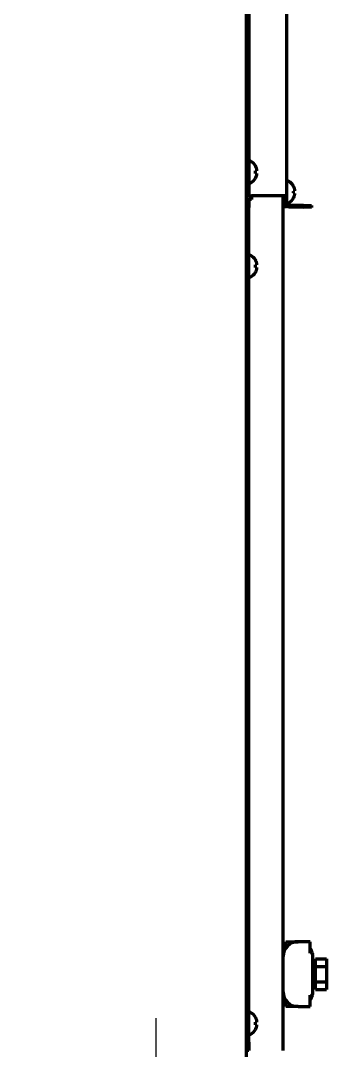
# Model space of a CAD drawing. Header units: inches. Extents: x -2983 to 7024, y 422 to 5529.
# Drawn here: x 1881.4 to 1994.5, y 2296.5 to 2677.3 of the extents above; entities that cross this region are included whole.
import ezdxf

# ---------------------------------------------------------------- set-up
doc = ezdxf.new("R2010")
doc.units = ezdxf.units.IN
doc.layers.add('GEOM', color=7, linetype='Continuous')

# ---------------------------------------------------------------- blocks, each defined once
blk = doc.blocks.new('A$C76516A4E')
at = {"color": 3}
for p, q in [((0, 50), (0, -50)), ((-50, 0), (50, 0))]:
    blk.add_line(p, q, dxfattribs=at)

msp = doc.modelspace()

# ---------------------------------------------------------------- linework, layer by layer
at = {"linetype": 'Continuous', "lineweight": 70}
for p, q in [((1979.8, 3936.69), (1979.8, 2612.49)), ((1965, 2273.89), (1965, 3925.39)), ((1965.8, 3925.39), (1965.8, 2614.49)), ((1966.4, 2625.29), (1966.2, 2625.29)), ((1968.25, 2623.59), (1968.28, 2623.59)), ((1966.2, 2617.29), (1966.4, 2617.29)), ((1968.28, 2618.99), (1968.25, 2618.99)), ((1980.4, 2617.89), (1980.2, 2617.89)), ((1982.25, 2616.19), (1982.28, 2616.19)), ((1965, 2612.49), (1965.8, 2612.49)), ((1965.8, 2614.49), (1965.8, 2612.49)), ((1965.8, 2612.49), (1966.8, 2612.49)), ((1978, 2612.49), (1966.8, 2612.49)), ((1966.8, 2612.49), (1966.8, 2611.19)), ((1979.8, 2612.49), (1978, 2612.49)), ((1978.5, 2296.49), (1978.5, 2612.49)), ((1978.6, 2611.79), (1978.6, 2612.49)), ((1978.89, 2612.29), (1978.89, 2612.49)), ((1979, 2612.49), (1979, 2609.81)), ((1979.8, 2612.49), (1979.8, 2609.81)), ((1965, 2611.19), (1965.8, 2611.19)), ((1966.8, 2611.19), (1965.8, 2611.19)), ((1965.8, 2611.19), (1965.8, 2608.19)), ((1978.5, 2611.79), (1978.6, 2611.79)), ((1978.6, 2611.79), (1978.89, 2612.29)), ((1978.89, 2612.29), (1979, 2612.29)), ((1979, 2608.49), (1979, 2609.81)), ((1979.8, 2609.81), (1979.8, 2608.49)), ((1980.2, 2609.89), (1980.4, 2609.89)), ((1980.77, 2609.23), (1986.02, 2609.05)), ((1982.28, 2611.59), (1982.25, 2611.59)), ((1986.02, 2609.05), (1989.02, 2608.94)), ((1989.02, 2608.94), (1988.99, 2608.14)), ((1965.8, 2299.49), (1965.8, 2608.19)), ((1979.8, 2608.49), (1979, 2608.49)), ((1980.74, 2608.43), (1986, 2608.25)), ((1988.99, 2608.14), (1986, 2608.25)), ((1966.4, 2590.49), (1966.2, 2590.49)), ((1968.25, 2588.79), (1968.28, 2588.79)), ((1966.2, 2582.49), (1966.4, 2582.49)), ((1968.28, 2584.19), (1968.25, 2584.19)), ((1979.5, 2334.35), (1979.5, 2336.69)), ((1979.5, 2336.69), (1984, 2336.69)), ((1988.5, 2336.69), (1984, 2336.69)), ((1988.5, 2332.42), (1988.5, 2336.69)), ((1989.31, 2332.64), (1988.5, 2332.42)), ((1989.5, 2318.19), (1989.5, 2331.19)), ((1990.5, 2327.69), (1989.5, 2327.69)), ((1990.5, 2330.34), (1994.5, 2330.34)), ((1990.5, 2327.52), (1990.5, 2330.34)), ((1990.5, 2321.87), (1990.5, 2327.52)), ((1990.5, 2327.52), (1994.5, 2327.52)), ((1994.5, 2330.34), (1994.5, 2327.52)), ((1994.5, 2327.52), (1994.5, 2321.87)), ((1989.5, 2321.69), (1990.5, 2321.69)), ((1990.5, 2321.87), (1994.5, 2321.87)), ((1990.5, 2319.04), (1990.5, 2321.87)), ((1994.5, 2321.87), (1994.5, 2319.04)), ((1988.5, 2312.69), (1988.5, 2316.96)), ((1988.5, 2316.96), (1989.31, 2316.74)), ((1990.5, 2319.04), (1994.5, 2319.04)), ((1979.5, 2312.69), (1979.5, 2315.03)), ((1984, 2312.69), (1979.5, 2312.69)), ((1984, 2312.69), (1988.5, 2312.69)), ((1966.4, 2310.49), (1966.2, 2310.49)), ((1968.25, 2308.79), (1968.28, 2308.79)), ((1968.28, 2304.19), (1968.25, 2304.19)), ((1966.2, 2302.49), (1966.4, 2302.49)), ((1965.8, 2296.49), (1965, 2296.49)), ((1965.8, 2299.49), (1965.8, 2296.49))]:
    msp.add_line(p, q, dxfattribs=at)
for centre, radius, start, end in [((1966.2, 2624.89), 0.4, 90, 180), ((1966.4, 2624.89), 0.4, 59.6988, 90), ((1964.18, 2621.09), 4.8, 31.5837, 59.6988), ((1964.5, 2621.29), 3.78, 0.0035, 7.6041), ((1964.5, 2621.29), 3.78, 352.3959, 359.9965), ((1966.2, 2617.69), 0.4, 180, 270), ((1966.4, 2617.69), 0.4, 270, 300.3012), ((1964.18, 2621.49), 4.8, 300.3012, 328.4186), ((1980.2, 2617.49), 0.4, 90, 180), ((1980.4, 2617.49), 0.4, 59.6988, 90), ((1978.18, 2613.69), 4.8, 31.5837, 59.6988), ((1978.5, 2613.89), 3.78, 0.0035, 7.6041), ((1978.5, 2613.89), 3.78, 352.3959, 359.9965), ((1980.2, 2610.29), 0.4, 180, 270), ((1980.8, 2610.23), 1, 180, 268), ((1980.8, 2610.23), 1.8, 236.251, 268), ((1980.4, 2610.29), 0.4, 270, 300.3012), ((1978.18, 2614.09), 4.8, 300.3012, 328.4186), ((1966.2, 2590.09), 0.4, 90, 180), ((1966.4, 2590.09), 0.4, 59.6988, 90), ((1964.18, 2586.29), 4.8, 31.5837, 59.6988), ((1964.5, 2586.49), 3.78, 0.0035, 7.6041), ((1964.5, 2586.49), 3.78, 352.3959, 359.9965), ((1966.2, 2582.89), 0.4, 180, 270), ((1966.4, 2582.89), 0.4, 270, 300.3012), ((1964.18, 2586.69), 4.8, 300.3012, 328.4186), ((1984, 2331.19), 5.5, 90, 180), ((1984, 2331.19), 5.5, 15.2551, 35.0968), ((1984, 2331.19), 5.5, 0, 15.2551), ((1984, 2318.19), 5.5, 180, 270), ((1984, 2318.19), 5.5, 324.9032, 344.7449), ((1984, 2318.19), 5.5, 344.7449, 0), ((1966.2, 2310.09), 0.4, 90, 180), ((1966.4, 2310.09), 0.4, 59.6988, 90), ((1964.18, 2306.29), 4.8, 31.5837, 59.6988), ((1964.18, 2306.69), 4.8, 300.3012, 328.4186), ((1964.5, 2306.49), 3.78, 0.0035, 7.6041), ((1964.5, 2306.49), 3.78, 352.3959, 359.9965), ((1966.2, 2302.89), 0.4, 180, 270), ((1966.4, 2302.89), 0.4, 270, 300.3012)]:
    msp.add_arc(centre, radius, start, end, dxfattribs=at)
for points in [[(1968.8, 2622.29), (1968.78, 2622.35), (1968.75, 2622.45), (1968.7, 2622.62), (1968.65, 2622.77), (1968.58, 2622.93), (1968.52, 2623.08), (1968.44, 2623.24), (1968.36, 2623.4), (1968.28, 2623.53), (1968.25, 2623.59)], [(1968.8, 2620.79), (1968.78, 2620.79), (1968.75, 2620.79), (1968.7, 2620.79), (1968.65, 2620.79), (1968.58, 2620.79), (1968.52, 2620.79), (1968.44, 2620.79), (1968.36, 2620.79), (1968.28, 2620.79), (1968.25, 2620.79)], [(1968.8, 2621.79), (1968.8, 2621.82), (1968.8, 2621.86), (1968.81, 2621.93), (1968.81, 2622.01), (1968.81, 2622.08), (1968.81, 2622.15), (1968.8, 2622.22), (1968.8, 2622.27), (1968.8, 2622.29)], [(1968.8, 2620.29), (1968.8, 2620.32), (1968.81, 2620.37), (1968.81, 2620.44), (1968.81, 2620.51), (1968.81, 2620.58), (1968.81, 2620.65), (1968.8, 2620.72), (1968.8, 2620.77), (1968.8, 2620.79)], [(1982.8, 2614.89), (1982.78, 2614.95), (1982.75, 2615.05), (1982.7, 2615.22), (1982.65, 2615.37), (1982.58, 2615.53), (1982.52, 2615.68), (1982.44, 2615.84), (1982.36, 2616), (1982.28, 2616.13), (1982.25, 2616.19)], [(1982.8, 2613.39), (1982.78, 2613.39), (1982.75, 2613.39), (1982.7, 2613.39), (1982.65, 2613.39), (1982.58, 2613.39), (1982.52, 2613.39), (1982.44, 2613.39), (1982.36, 2613.39), (1982.28, 2613.39), (1982.25, 2613.39)], [(1982.8, 2614.39), (1982.8, 2614.42), (1982.8, 2614.46), (1982.81, 2614.53), (1982.81, 2614.61), (1982.81, 2614.68), (1982.81, 2614.75), (1982.8, 2614.82), (1982.8, 2614.87), (1982.8, 2614.89)], [(1982.8, 2612.89), (1982.8, 2612.92), (1982.81, 2612.97), (1982.81, 2613.04), (1982.81, 2613.11), (1982.81, 2613.18), (1982.81, 2613.25), (1982.8, 2613.32), (1982.8, 2613.37), (1982.8, 2613.39)], [(1968.8, 2587.49), (1968.78, 2587.55), (1968.75, 2587.65), (1968.7, 2587.82), (1968.65, 2587.97), (1968.58, 2588.13), (1968.52, 2588.28), (1968.44, 2588.44), (1968.36, 2588.6), (1968.28, 2588.73), (1968.25, 2588.79)], [(1968.8, 2585.99), (1968.78, 2585.99), (1968.75, 2585.99), (1968.7, 2585.99), (1968.65, 2585.99), (1968.58, 2585.99), (1968.52, 2585.99), (1968.44, 2585.99), (1968.36, 2585.99), (1968.28, 2585.99), (1968.25, 2585.99)], [(1968.8, 2586.99), (1968.8, 2587.02), (1968.8, 2587.06), (1968.81, 2587.13), (1968.81, 2587.21), (1968.81, 2587.28), (1968.81, 2587.35), (1968.8, 2587.42), (1968.8, 2587.47), (1968.8, 2587.49)], [(1968.8, 2585.49), (1968.8, 2585.52), (1968.81, 2585.57), (1968.81, 2585.64), (1968.81, 2585.71), (1968.81, 2585.78), (1968.81, 2585.85), (1968.8, 2585.92), (1968.8, 2585.97), (1968.8, 2585.99)], [(1968.8, 2307.49), (1968.78, 2307.55), (1968.75, 2307.65), (1968.7, 2307.82), (1968.65, 2307.97), (1968.58, 2308.13), (1968.52, 2308.28), (1968.44, 2308.44), (1968.36, 2308.6), (1968.28, 2308.73), (1968.25, 2308.79)], [(1968.8, 2305.99), (1968.78, 2305.99), (1968.75, 2305.99), (1968.7, 2305.99), (1968.65, 2305.99), (1968.58, 2305.99), (1968.52, 2305.99), (1968.44, 2305.99), (1968.36, 2305.99), (1968.28, 2305.99), (1968.25, 2305.99)], [(1968.8, 2306.99), (1968.8, 2307.02), (1968.8, 2307.06), (1968.81, 2307.13), (1968.81, 2307.21), (1968.81, 2307.28), (1968.81, 2307.35), (1968.8, 2307.42), (1968.8, 2307.47), (1968.8, 2307.49)], [(1968.8, 2305.49), (1968.8, 2305.52), (1968.81, 2305.57), (1968.81, 2305.64), (1968.81, 2305.71), (1968.81, 2305.78), (1968.81, 2305.85), (1968.8, 2305.92), (1968.8, 2305.97), (1968.8, 2305.99)]]:
    msp.add_open_spline(points, degree=3, dxfattribs=at)
for points in [[(1968.25, 2621.79), (1968.37, 2621.79), (1968.48, 2621.79), (1968.62, 2621.79), (1968.66, 2621.79), (1968.73, 2621.79), (1968.77, 2621.79), (1968.8, 2621.79)], [(1968.25, 2618.99), (1968.37, 2619.19), (1968.48, 2619.4), (1968.62, 2619.73), (1968.66, 2619.84), (1968.73, 2620.06), (1968.77, 2620.18), (1968.8, 2620.29)], [(1982.25, 2614.39), (1982.37, 2614.39), (1982.48, 2614.39), (1982.62, 2614.39), (1982.66, 2614.39), (1982.73, 2614.39), (1982.77, 2614.39), (1982.8, 2614.39)], [(1982.25, 2611.59), (1982.37, 2611.79), (1982.48, 2612), (1982.62, 2612.33), (1982.66, 2612.44), (1982.73, 2612.66), (1982.77, 2612.78), (1982.8, 2612.89)], [(1968.25, 2586.99), (1968.37, 2586.99), (1968.48, 2586.99), (1968.62, 2586.99), (1968.66, 2586.99), (1968.73, 2586.99), (1968.77, 2586.99), (1968.8, 2586.99)], [(1968.25, 2584.19), (1968.37, 2584.39), (1968.48, 2584.6), (1968.62, 2584.93), (1968.66, 2585.04), (1968.73, 2585.26), (1968.77, 2585.38), (1968.8, 2585.49)], [(1968.25, 2306.99), (1968.37, 2306.99), (1968.48, 2306.99), (1968.62, 2306.99), (1968.66, 2306.99), (1968.73, 2306.99), (1968.77, 2306.99), (1968.8, 2306.99)], [(1968.25, 2304.19), (1968.37, 2304.39), (1968.48, 2304.6), (1968.62, 2304.93), (1968.66, 2305.04), (1968.73, 2305.26), (1968.77, 2305.38), (1968.8, 2305.49)]]:
    msp.add_open_spline(points, degree=3, knots=[0, 0, 0, 0, 0.5, 0.5, 0.75, 0.75, 1, 1, 1, 1], dxfattribs=at)

# ---------------------------------------------------------------- block references
at = {"layer": 'GEOM'}
msp.add_blockref('A$C76516A4E', (1931.4, 2258.39), dxfattribs=at)

doc.saveas('drawing.dxf')
